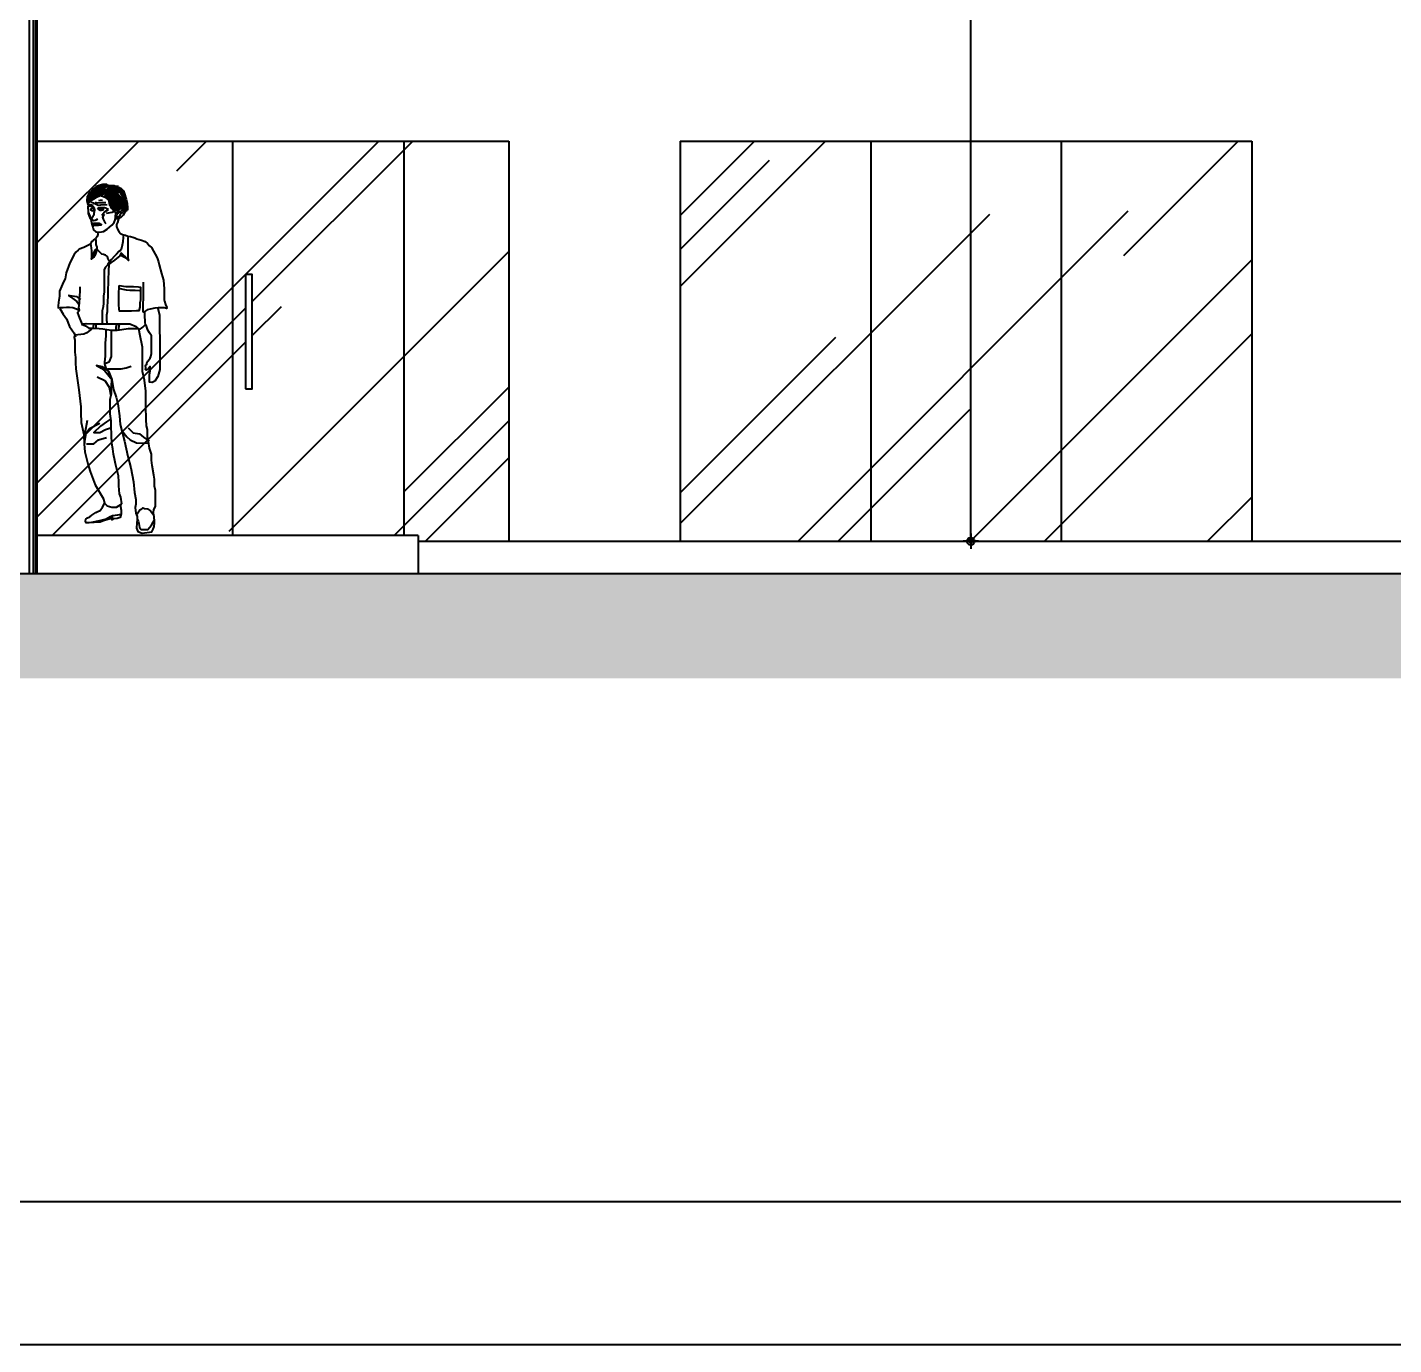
# Model space of a CAD drawing. Header units: millimetres. Extents: x 1111 to 1333, y -447 to -319.
# Drawn here: x 1201.93 to 1209.1, y -447 to -440.09 of the extents above; entities that cross this region are included whole.
import ezdxf

# ---------------------------------------------------------------- set-up
doc = ezdxf.new("R2010")
doc.units = ezdxf.units.MM
doc.header["$PDMODE"] = 35
for name, color, linetype in [('08', 8, 'Continuous'), ('ARQ-ALVENARIA', 4, 'Continuous'), ('ARQ-ESTRUTURA', 6, 'Continuous'), ('ARQ-HACHURA', 253, 'Continuous'), ('ARQ-PENA-01', 1, 'Continuous'), ('ARQ-PENA-02', 2, 'Continuous'), ('ARQ-PENA-03', 3, 'Continuous'), ('ARQ-PENA-FINA-CINZA', 8, 'Continuous'), ('CERCAD-1', 1, 'Continuous'), ('CERCAD-2', 7, 'Continuous'), ('COTAS', 1, 'Continuous')]:
    doc.layers.add(name, color=color, linetype=linetype)
doc.styles.add('CARIMBO_DADOS', font='arial.ttf', dxfattribs={"height": 0.1})
doc.dimstyles.new('COTAS_EXTERNAS', dxfattribs={"dimtxt": 0.1, "dimasz": 0.01, "dimexe": 0, "dimexo": 0, "dimgap": 0.07, "dimtad": 1, "dimzin": 5, "dimdsep": 46, "dimtxsty": 'CARIMBO_DADOS', "dimblk1": 'CIRCULOS', "dimblk2": 'CIRCULOS', "dimsah": 1, "dimcen": 0, "dimse1": 1, "dimse2": 1, "dimclrd": 8, "dimclre": 8, "dimclrt": 230, "dimadec": 0, "dimazin": 0, "dimtfac": 100, "dimtix": 1, "dimtmove": 2, "dimatfit": 3, "dimldrblk": 'CIRCULOS', "dimfxl": 0, "dimtolj": 1, "dimtzin": 5, "dimarcsym": 0})
pattern_1 = [(45, (51.0535, -54.8989), (0.9698677, 2.5863138), [17.145, -2.286, 5.715, -1.143]), (45, (51.7243, -53.4198), (-1.8831597, 0.2667136), [3.429, -0.37719, 6.858, -0.85725]), (45, (50.7706, -53.80776), (3.6612504, 4.7442693), [9.144, -1.6002, 4.572, -1.143])]

# ---------------------------------------------------------------- blocks, each defined once
blk = doc.blocks.new('CIRCULOS')
at = {"layer": 'COTAS'}
for p, q in [((-4, 0), (4, 0)), ((0, 4), (0, -4))]:
    blk.add_line(p, q, dxfattribs=at)
for radius in [2, 1]:
    blk.add_circle((0, 0), radius, dxfattribs=at)
blk = doc.blocks.new('*D206')
at = {"color": 8, "lineweight": -2, "transparency": 16777216}
blk.add_line((1206.8767, -442.773), (1206.8767, -435.9495), dxfattribs=at)
at = {"layer": 'DEFPOINTS', "color": 0, "transparency": 16777216}
for p in [(1206.8767, -435.9395), (1206.8767, -435.9395), (1206.5924, -442.783)]:
    blk.add_point(p, dxfattribs=at)
at = {"color": 8, "lineweight": -2, "transparency": 16777216, "xscale": 0.01, "yscale": 0.01, "zscale": 0.01}
for p, rotation in [((1206.8767, -435.9395), 90), ((1206.8767, -442.783), 270)]:
    blk.add_blockref('CIRCULOS', p, dxfattribs=dict(at, rotation=rotation))
at = {"color": 230, "transparency": 16777216, "insert": (1206.7557, -439.3612), "char_height": 0.1, "attachment_point": 5, "rotation": 90, "style": 'CARIMBO_DADOS'}
blk.add_mtext('\\A1;6.84', dxfattribs=at)
blk = doc.blocks.new('HOMEM')
for points in [[(-0.2921, 1.7245), (-0.2963, 1.7442), (-0.2942, 1.768), (-0.2859, 1.7804), (-0.2714, 1.7918), (-0.2527, 1.8011), (-0.2372, 1.8115), (-0.2103, 1.8218), (-0.1833, 1.827), (-0.1657, 1.8249), (-0.1315, 1.8208)], [(-0.2072, 1.7815), (-0.2123, 1.7887), (-0.23, 1.7928), (-0.2476, 1.7918), (-0.2662, 1.7825), (-0.2838, 1.7742), (-0.2952, 1.7639)], [(-0.2051, 1.7918), (-0.2092, 1.7991), (-0.2289, 1.8001), (-0.2548, 1.8001), (-0.2838, 1.7856), (-0.2911, 1.7752)], [(-0.2072, 1.7866), (-0.2123, 1.7949), (-0.2268, 1.796), (-0.2424, 1.796), (-0.2548, 1.7928), (-0.2652, 1.7887), (-0.288, 1.7763)], [(-0.2051, 1.797), (-0.2113, 1.8032), (-0.2175, 1.8053), (-0.2258, 1.8053), (-0.2403, 1.8053), (-0.2548, 1.8022), (-0.2745, 1.7949), (-0.2828, 1.7866)], [(-0.1854, 1.8177), (-0.1947, 1.826), (-0.2082, 1.8281), (-0.2206, 1.8281), (-0.2341, 1.8239), (-0.2517, 1.8167), (-0.2714, 1.8011)], [(-0.2041, 1.7991), (-0.2072, 1.8063), (-0.2134, 1.8084), (-0.2279, 1.8084), (-0.2465, 1.8084), (-0.2673, 1.8001)], [(-0.202, 1.8042), (-0.2051, 1.8115), (-0.2165, 1.8125), (-0.2268, 1.8125), (-0.2455, 1.8125), (-0.2621, 1.8053)], [(-0.1947, 1.8115), (-0.2009, 1.8187), (-0.2123, 1.8208), (-0.2289, 1.8208), (-0.2424, 1.8187), (-0.2559, 1.8104)], [(-0.1978, 1.8084), (-0.2041, 1.8146), (-0.2165, 1.8146), (-0.2175, 1.8187), (-0.2372, 1.8167), (-0.2507, 1.8115)], [(-0.1916, 1.8146), (-0.1958, 1.8208), (-0.2123, 1.8239), (-0.23, 1.8239), (-0.2496, 1.8198)], [(-0.1844, 1.8218), (-0.1937, 1.8301), (-0.2155, 1.8291), (-0.23, 1.8198)], [(-0.2061, 1.7928), (-0.1999, 1.7949), (-0.1927, 1.7949), (-0.1823, 1.7939), (-0.1761, 1.7877), (-0.1709, 1.7804), (-0.1647, 1.7711), (-0.1585, 1.7618), (-0.1543, 1.7545), (-0.1471, 1.7431), (-0.1409, 1.7287), (-0.1367, 1.7183), (-0.1326, 1.7048), (-0.1295, 1.7007)], [(-0.202, 1.796), (-0.1927, 1.8032), (-0.1864, 1.7991), (-0.174, 1.7939), (-0.1668, 1.7846), (-0.1595, 1.7742), (-0.1533, 1.7649), (-0.1502, 1.7545), (-0.1409, 1.7411), (-0.1377, 1.7349), (-0.1326, 1.7235), (-0.1274, 1.7069), (-0.1232, 1.6997)], [(-0.1989, 1.8011), (-0.1854, 1.8053), (-0.175, 1.798), (-0.1636, 1.7866), (-0.1533, 1.7732), (-0.1398, 1.7421), (-0.1284, 1.7224), (-0.117, 1.7069)], [(-0.1937, 1.8053), (-0.1813, 1.8073), (-0.1699, 1.798), (-0.1626, 1.7897), (-0.1471, 1.7784), (-0.1315, 1.7463), (-0.1243, 1.7287), (-0.1191, 1.7183), (-0.116, 1.7121), (-0.1077, 1.7059)], [(-0.1906, 1.8094), (-0.1833, 1.8125), (-0.173, 1.8094), (-0.1668, 1.8032), (-0.1574, 1.7918), (-0.1491, 1.7825), (-0.1388, 1.7701), (-0.1305, 1.7576), (-0.1243, 1.7431), (-0.117, 1.7235), (-0.1118, 1.7121), (-0.1056, 1.7048)], [(-0.1854, 1.8156), (-0.1771, 1.8167), (-0.1688, 1.8094), (-0.1605, 1.8022), (-0.1523, 1.7928), (-0.1481, 1.7856), (-0.1388, 1.7742), (-0.1305, 1.7649), (-0.1222, 1.7514), (-0.117, 1.739), (-0.1098, 1.7255), (-0.1067, 1.7142), (-0.1025, 1.7069)], [(-0.1823, 1.8198), (-0.1636, 1.8249), (-0.1554, 1.8239), (-0.1429, 1.8198), (-0.1201, 1.8104), (-0.1067, 1.797), (-0.1004, 1.7804), (-0.0922, 1.7525), (-0.087, 1.7328), (-0.0849, 1.7069), (-0.0849, 1.6955)], [(-0.1802, 1.8177), (-0.1636, 1.8115), (-0.1502, 1.797), (-0.1253, 1.7649), (-0.1098, 1.7431), (-0.1036, 1.7235), (-0.0994, 1.71)], [(-0.173, 1.8229), (-0.145, 1.8136), (-0.1253, 1.796), (-0.1118, 1.7763), (-0.1046, 1.7628), (-0.0984, 1.7463), (-0.0953, 1.7287), (-0.0922, 1.7079), (-0.0911, 1.7038), (-0.088, 1.6945), (-0.0849, 1.6945)], [(-0.1709, 1.8177), (-0.1554, 1.8146), (-0.146, 1.8022), (-0.1367, 1.7835), (-0.1253, 1.769), (-0.115, 1.7535), (-0.1056, 1.738), (-0.0994, 1.7214), (-0.0953, 1.6997)], [(-0.0922, 1.7017), (-0.0994, 1.7245), (-0.1056, 1.7494), (-0.1108, 1.768), (-0.1222, 1.7856), (-0.1346, 1.7949), (-0.1512, 1.8042), (-0.1657, 1.8187)], [(-0.088, 1.6945), (-0.0891, 1.7111), (-0.0901, 1.7328), (-0.0953, 1.7525), (-0.1025, 1.769), (-0.1067, 1.7815), (-0.1139, 1.7949), (-0.1222, 1.8001), (-0.1409, 1.8084), (-0.1605, 1.8167)], [(-0.1554, 1.8208), (-0.1274, 1.8136), (-0.1098, 1.7918)], [(-0.2113, 1.7794), (-0.2186, 1.7815), (-0.2382, 1.7815), (-0.2465, 1.7773), (-0.2662, 1.7711), (-0.2787, 1.7576), (-0.289, 1.7431), (-0.2952, 1.7369)], [(-0.2072, 1.7752), (-0.2134, 1.7856), (-0.2268, 1.7887), (-0.2372, 1.7887), (-0.2465, 1.7825), (-0.2693, 1.7752), (-0.2818, 1.769), (-0.2859, 1.7628), (-0.2911, 1.7535), (-0.2942, 1.7473)], [(-0.2092, 1.7752), (-0.2113, 1.7804), (-0.2144, 1.7846), (-0.2279, 1.7846), (-0.2351, 1.7825), (-0.2517, 1.7784), (-0.2621, 1.7742), (-0.2735, 1.768), (-0.2807, 1.7608), (-0.2859, 1.7514), (-0.2932, 1.7349)], [(-0.2123, 1.7721), (-0.2155, 1.7773), (-0.2227, 1.7763), (-0.2341, 1.7701), (-0.2527, 1.7639), (-0.2662, 1.7576), (-0.2776, 1.7494), (-0.29, 1.74), (-0.2932, 1.7318)], [(-0.2258, 1.7701), (-0.2486, 1.7618), (-0.2631, 1.7535), (-0.2797, 1.7421), (-0.29, 1.7338), (-0.2921, 1.7255), (-0.2932, 1.7059), (-0.2911, 1.6914), (-0.2921, 1.6769), (-0.2828, 1.6551), (-0.2766, 1.6479), (-0.2714, 1.621), (-0.2673, 1.6065), (-0.2631, 1.592), (-0.2517, 1.5816), (-0.232, 1.5806), (-0.2103, 1.5827), (-0.1916, 1.5951), (-0.1668, 1.6158), (-0.1554, 1.6303), (-0.1491, 1.6448), (-0.1481, 1.6582), (-0.146, 1.6831), (-0.1533, 1.6862), (-0.1605, 1.6945), (-0.1668, 1.7048), (-0.1719, 1.7131), (-0.1771, 1.7204), (-0.1792, 1.7328), (-0.1833, 1.7473), (-0.1885, 1.7535), (-0.1947, 1.7587), (-0.2113, 1.7649), (-0.2258, 1.7711)], [(-0.2641, 1.7206), (-0.2785, 1.7239), (-0.2923, 1.7202)], [(-0.2123, 1.7752), (-0.2217, 1.7804), (-0.2279, 1.7804), (-0.2445, 1.7752), (-0.2496, 1.7711), (-0.2621, 1.7639), (-0.2755, 1.7566), (-0.2807, 1.7504), (-0.288, 1.7411), (-0.2921, 1.7338)], [(-0.2757, 1.7368), (-0.2641, 1.734), (-0.2558, 1.7294), (-0.2391, 1.7211), (-0.2248, 1.7234), (-0.1915, 1.7243)], [(-0.2549, 1.7373), (-0.2419, 1.7345), (-0.2156, 1.7359), (-0.198, 1.7359)], [(-0.2354, 1.7461), (-0.2262, 1.7479), (-0.2169, 1.7479)], [(-0.1367, 1.6997), (-0.144, 1.7079), (-0.1481, 1.7266), (-0.1523, 1.7442), (-0.1605, 1.7556), (-0.1688, 1.7649), (-0.1761, 1.7742), (-0.1802, 1.7804), (-0.1937, 1.7897), (-0.2072, 1.7887)], [(-0.2072, 1.769), (-0.1968, 1.7711), (-0.1895, 1.7618), (-0.1813, 1.7463), (-0.173, 1.7255), (-0.1636, 1.7038), (-0.1491, 1.6914)], [(-0.2051, 1.7752), (-0.1978, 1.7794), (-0.1854, 1.7711), (-0.173, 1.7545), (-0.1688, 1.7338), (-0.1636, 1.7193), (-0.1564, 1.7079), (-0.145, 1.6966)], [(-0.203, 1.7825), (-0.1947, 1.7835), (-0.1813, 1.7804), (-0.173, 1.7628), (-0.1668, 1.7514), (-0.1616, 1.739), (-0.1564, 1.7224), (-0.1502, 1.7121), (-0.146, 1.7028), (-0.1409, 1.6986)], [(-0.1968, 1.7742), (-0.1792, 1.7556), (-0.1719, 1.7359), (-0.1616, 1.709), (-0.1471, 1.6966)], [(-0.1481, 1.7431), (-0.1388, 1.7048), (-0.1326, 1.6976)], [(-0.2932, 1.7131), (-0.2849, 1.7173), (-0.2724, 1.7142), (-0.2641, 1.7121), (-0.259, 1.7069), (-0.2579, 1.6955), (-0.2594, 1.686), (-0.2609, 1.6772), (-0.2621, 1.6686), (-0.2662, 1.6624), (-0.2693, 1.6582), (-0.2724, 1.6531), (-0.2735, 1.6489), (-0.2693, 1.6448), (-0.261, 1.6417), (-0.2548, 1.6427), (-0.2496, 1.6448), (-0.2403, 1.6489)], [(-0.2921, 1.6841), (-0.2828, 1.6645), (-0.2766, 1.6562), (-0.2724, 1.6541)], [(-0.2579, 1.7028), (-0.2652, 1.7038), (-0.2714, 1.7038), (-0.2745, 1.7038), (-0.2787, 1.7007), (-0.2776, 1.6945), (-0.2714, 1.6924), (-0.2616, 1.695), (-0.2579, 1.7028)], [(-0.2421, 1.7022), (-0.2341, 1.709), (-0.2248, 1.71), (-0.2186, 1.71), (-0.2051, 1.709), (-0.1999, 1.7079), (-0.1958, 1.7048), (-0.1885, 1.7017), (-0.1885, 1.7007)], [(-0.2403, 1.7017), (-0.2341, 1.6966), (-0.2279, 1.6955), (-0.2206, 1.6955), (-0.2134, 1.6966), (-0.2113, 1.6997), (-0.2175, 1.7028), (-0.2237, 1.7038), (-0.2341, 1.7038), (-0.2403, 1.7017)], [(-0.1864, 1.6966), (-0.2041, 1.6862), (-0.2144, 1.6748), (-0.2206, 1.6665)], [(-0.2072, 1.6738), (-0.2155, 1.6593), (-0.2123, 1.6479), (-0.2041, 1.6313), (-0.1989, 1.6251)], [(-0.1947, 1.679), (-0.1657, 1.6841), (-0.1554, 1.6903)], [(-0.1491, 1.6966), (-0.1346, 1.6935), (-0.1305, 1.6935)], [(-0.1471, 1.6821), (-0.1326, 1.6903), (-0.1284, 1.6966), (-0.1212, 1.7038), (-0.1129, 1.7048), (-0.1056, 1.7048), (-0.1004, 1.7048), (-0.0953, 1.6955), (-0.0953, 1.6872), (-0.1015, 1.6769), (-0.1077, 1.6686), (-0.1191, 1.6572), (-0.1315, 1.65), (-0.1419, 1.6489), (-0.146, 1.6541)], [(-0.2683, 1.622), (-0.2538, 1.621), (-0.2331, 1.6189), (-0.2206, 1.6189)], [(-0.2424, 1.5816), (-0.2414, 1.5682), (-0.2445, 1.5578), (-0.2517, 1.5464)], [(-0.1315, 1.6489), (-0.1377, 1.6313), (-0.1419, 1.6199), (-0.1419, 1.6096), (-0.1367, 1.5951), (-0.1305, 1.5837), (-0.1212, 1.5723), (-0.1118, 1.5671)], [(-0.2769, 1.5183), (-0.2891, 1.5107), (-0.3027, 1.5046), (-0.3134, 1.4985), (-0.3377, 1.4909), (-0.3437, 1.4849), (-0.3559, 1.4742), (-0.365, 1.4621), (-0.3878, 1.4181), (-0.4075, 1.3665), (-0.4121, 1.3346), (-0.4212, 1.3194), (-0.4424, 1.2694), (-0.4424, 1.2436), (-0.447, 1.2132), (-0.4485, 1.192), (-0.4485, 1.1828), (-0.4364, 1.1844), (-0.4227, 1.1844), (-0.4045, 1.1859), (-0.3893, 1.1859), (-0.3711, 1.1844), (-0.3574, 1.1798), (-0.3528, 1.1768), (-0.3452, 1.1737), (-0.3361, 1.1707), (-0.3407, 1.1828), (-0.3392, 1.195), (-0.3361, 1.2071), (-0.3361, 1.2269), (-0.3331, 1.2678), (-0.3331, 1.2785), (-0.3331, 1.2936)], [(-0.2523, 1.5465), (-0.263, 1.54), (-0.2652, 1.5357), (-0.2716, 1.5304), (-0.2759, 1.525), (-0.2791, 1.5186), (-0.277, 1.51), (-0.2748, 1.4961), (-0.2737, 1.4811), (-0.2737, 1.466), (-0.2737, 1.4521), (-0.2737, 1.4382), (-0.2716, 1.4467), (-0.263, 1.4671), (-0.2533, 1.4875), (-0.2448, 1.4939)], [(-0.1793, 1.4264), (-0.1868, 1.436), (-0.19, 1.4521), (-0.1943, 1.4553), (-0.2008, 1.4585), (-0.2115, 1.4628), (-0.219, 1.465), (-0.2254, 1.4693), (-0.2308, 1.4746), (-0.2415, 1.4875), (-0.2437, 1.4939), (-0.2448, 1.5004), (-0.2491, 1.5143), (-0.2491, 1.5207), (-0.2491, 1.5357), (-0.2523, 1.5454)], [(-0.1063, 1.5647), (-0.1074, 1.5529), (-0.1085, 1.5282), (-0.1128, 1.5122), (-0.1181, 1.4896), (-0.1214, 1.4832), (-0.131, 1.4778), (-0.1417, 1.465), (-0.1546, 1.4521), (-0.1696, 1.4371), (-0.1879, 1.4124), (-0.19, 1.4071)], [(-0.0806, 1.5593), (-0.0827, 1.5465), (-0.0827, 1.5272), (-0.0827, 1.5057), (-0.0827, 1.4864), (-0.0827, 1.4617), (-0.0827, 1.4424), (-0.0795, 1.4317), (-0.0881, 1.4392), (-0.0999, 1.4532), (-0.1117, 1.465), (-0.1171, 1.4703), (-0.1203, 1.4671), (-0.1267, 1.4532), (-0.1417, 1.4424), (-0.1525, 1.4328), (-0.1707, 1.421), (-0.19, 1.4071)], [(-0.1118, 1.5671), (-0.0956, 1.5636), (-0.0827, 1.5593), (-0.0698, 1.5572), (-0.057, 1.554), (-0.0462, 1.5508), (-0.0355, 1.5454), (-0.0108, 1.5379), (0.0074, 1.5304), (0.0203, 1.5197), (0.031, 1.5089), (0.0418, 1.4993), (0.0525, 1.48), (0.0611, 1.465), (0.0707, 1.4446), (0.0783, 1.4242), (0.0815, 1.4081), (0.0933, 1.362), (0.104, 1.3277), (0.1072, 1.2816), (0.1072, 1.2569), (0.1083, 1.2398), (0.1083, 1.2247), (0.1094, 1.2172), (0.1147, 1.2001), (0.1212, 1.1851), (0.1201, 1.1797), (0.1083, 1.1829), (0.0933, 1.1829), (0.0761, 1.1829), (0.0579, 1.1808), (0.0343, 1.1754), (0.0192, 1.1722), (0.0021, 1.1615), (-0.0012, 1.1593), (-0.0022, 1.1625), (-0.0022, 1.169), (-0.0022, 1.1754), (-0.0022, 1.1926), (-0.0022, 1.2065), (-0.0012, 1.228), (-0.0001, 1.2494), (-0.0001, 1.2709), (-0.0001, 1.3009), (-0.0001, 1.318)], [(-0.2737, 1.4382), (-0.2619, 1.4489)], [(-0.2619, 1.4489), (-0.2512, 1.466), (-0.2448, 1.4896)], [(-0.1203, 1.4585), (-0.101, 1.4489), (-0.0806, 1.4339)], [(-0.19, 1.4071), (-0.201, 1.3968), (-0.207, 1.3832), (-0.207, 1.3543), (-0.207, 1.3377), (-0.207, 1.3225), (-0.207, 1.3012), (-0.207, 1.2663), (-0.2101, 1.2436), (-0.2116, 1.2253), (-0.2116, 1.2071), (-0.2131, 1.1874), (-0.2177, 1.1677), (-0.2177, 1.1479), (-0.2177, 1.1312), (-0.2177, 1.113), (-0.2177, 1.0994)], [(-0.1919, 1.0979), (-0.1934, 1.1252), (-0.1934, 1.1464), (-0.1903, 1.1631), (-0.1903, 1.1828), (-0.1888, 1.2208), (-0.1858, 1.239), (-0.1858, 1.2542), (-0.1858, 1.2785), (-0.1843, 1.3134), (-0.1843, 1.3331), (-0.1843, 1.3422), (-0.1827, 1.3635), (-0.1827, 1.3695), (-0.1827, 1.3862), (-0.1797, 1.4166)], [(-0.3958, 1.2485), (-0.3527, 1.242), (-0.3319, 1.2263)], [(-0.3919, 1.2459), (-0.3723, 1.2315), (-0.3514, 1.2159), (-0.3384, 1.1989)], [(-0.1296, 1.285), (-0.11, 1.2798), (-0.0918, 1.2772), (-0.0722, 1.2759), (-0.0539, 1.2746), (-0.0448, 1.2746), (-0.0226, 1.2733), (-0.0187, 1.2733)], [(-0.4407, 1.1794), (-0.4227, 1.1502), (-0.4047, 1.1255), (-0.389, 1.085), (-0.3643, 1.0491), (-0.3575, 1.0289)], [(-0.3392, 1.1677), (-0.3468, 1.1555), (-0.3361, 1.1282), (-0.3285, 1.107), (-0.324, 1.0979), (-0.3012, 1.1009), (-0.2648, 1.0994), (-0.2177, 1.0994), (-0.1919, 1.0979), (-0.1615, 1.0979), (-0.125, 1.0994), (-0.1007, 1.0994), (-0.0734, 1.0994), (-0.04, 1.0842), (-0.0233, 1.0675), (-0.0051, 1.0812), (0.0101, 1.0948), (0.0071, 1.1054), (0.0071, 1.1176), (0.0056, 1.1328), (0.0056, 1.1646)], [(0.074, 1.1816), (0.083, 1.1434), (0.083, 1.1075), (0.083, 1.0648), (0.0853, 1.0222), (0.0853, 0.9593), (0.0853, 0.9301), (0.0853, 0.8851), (0.0853, 0.8582), (0.074, 0.8222), (0.059, 0.7983), (0.0448, 0.7908), (0.0313, 0.793), (0.0313, 0.8065), (0.0313, 0.8177), (0.0313, 0.8335), (0.0336, 0.8514), (0.0336, 0.8739), (0.0223, 0.8582), (0.0125, 0.855), (0.0103, 0.8593), (0.0109, 0.8669), (0.0098, 0.8793), (0.0163, 0.8847), (0.0168, 0.8917), (0.0223, 0.9031), (0.0336, 0.9188), (0.0381, 0.9278), (0.0403, 0.9435), (0.0403, 0.9727), (0.0403, 0.9974), (0.0403, 1.0356), (0.0313, 1.0514), (0.0223, 1.0648), (0.0133, 1.0918), (0.0066, 1.0918)], [(-0.3261, 1.0963), (-0.3058, 1.0873), (-0.2878, 1.0761)], [(-0.2901, 1.0761), (-0.2631, 1.0761), (-0.2339, 1.0738), (-0.2137, 1.0716), (-0.171, 1.0648), (-0.1395, 1.0648), (-0.0788, 1.0738), (-0.0249, 1.0738)], [(-0.2631, 1.0761), (-0.2631, 1.0873), (-0.2586, 1.0985)], [(-0.2496, 1.0738), (-0.2496, 1.0873), (-0.2496, 1.0985)], [(-0.144, 1.0648), (-0.144, 1.0806), (-0.1395, 1.1008)], [(-0.1305, 1.0648), (-0.1305, 1.0783), (-0.126, 1.0963)], [(-0.2743, 1.071), (-0.2878, 1.0598), (-0.2991, 1.0508), (-0.3148, 1.0441), (-0.362, 1.0396), (-0.3642, 1.0283), (-0.362, 1.0126), (-0.362, 0.9722), (-0.362, 0.9497), (-0.3575, 0.9228), (-0.3575, 0.8936), (-0.3553, 0.8621), (-0.3508, 0.8262), (-0.3395, 0.752), (-0.3305, 0.6622), (-0.3305, 0.6308), (-0.3283, 0.5813), (-0.3148, 0.5184), (-0.3126, 0.4668), (-0.3081, 0.4264), (-0.2923, 0.3635), (-0.2811, 0.323), (-0.2541, 0.2534), (-0.2114, 0.1793), (-0.2047, 0.1568)], [(-0.1979, 1.071), (-0.1979, 1.0351), (-0.2024, 0.9969), (-0.2024, 0.9632), (-0.2024, 0.9295), (-0.2047, 0.8981), (-0.2047, 0.8891), (-0.1799, 0.9003), (-0.1687, 0.9273), (-0.1687, 0.9452), (-0.1687, 0.9857), (-0.1687, 1.0036), (-0.1687, 1.0328), (-0.1687, 1.0688)], [(-0.1148, 0.1546), (-0.1193, 0.1883), (-0.126, 0.2062), (-0.1305, 0.2489), (-0.1305, 0.2691), (-0.1327, 0.3006), (-0.1485, 0.3635), (-0.1507, 0.3814), (-0.1575, 0.4151), (-0.162, 0.4421), (-0.1665, 0.4713), (-0.1687, 0.514), (-0.1709, 0.5634), (-0.1709, 0.5903), (-0.1754, 0.6263), (-0.1754, 0.6644), (-0.1754, 0.7026), (-0.1684, 0.732), (-0.1693, 0.7694), (-0.1665, 0.806), (-0.1844, 0.8509), (-0.1665, 0.806), (-0.1575, 0.7543), (-0.144, 0.7139), (-0.135, 0.6779), (-0.126, 0.615), (-0.1237, 0.5701), (-0.1013, 0.4825), (-0.0833, 0.4016), (-0.0676, 0.3432), (-0.0541, 0.2691), (-0.0473, 0.213), (-0.0406, 0.177), (-0.0406, 0.1523), (-0.0451, 0.1343), (-0.0406, 0.1051), (-0.0383, 0.0962), (-0.0271, 0.1119), (-0.0204, 0.1231), (-0.0091, 0.1276), (-0.0046, 0.1321), (0.0044, 0.1299), (0.0201, 0.1276), (0.0358, 0.1164), (0.0471, 0.1029), (0.0516, 0.0962), (0.0516, 0.1096), (0.0538, 0.1231), (0.0628, 0.1411), (0.0628, 0.177), (0.0628, 0.2242), (0.0561, 0.2467), (0.0561, 0.2826), (0.0538, 0.3051), (0.0448, 0.3545), (0.0403, 0.3837), (0.0403, 0.4151), (0.0313, 0.4466), (0.0246, 0.4803), (0.0201, 0.505), (0.0201, 0.5432), (0.0156, 0.5634), (0.0134, 0.5971), (0.0111, 0.6667), (0.0111, 0.7453), (0.0044, 0.8037), (-0.0069, 0.8486), (-0.0069, 0.8868), (-0.0069, 0.9317), (-0.0069, 0.9767), (-0.0204, 1.0441), (-0.0248, 1.0733)], [(-0.1886, 0.8543), (-0.2185, 0.8723), (-0.2484, 0.8802), (-0.2225, 0.8663), (-0.2046, 0.8524), (-0.1647, 0.8046)], [(-0.2048, 0.8886), (-0.2032, 0.881), (-0.1978, 0.8663), (-0.1844, 0.8509)], [(-0.1906, 0.8623), (-0.1448, 0.8623), (-0.1189, 0.8623), (-0.0911, 0.8683), (-0.0652, 0.8762)], [(-0.2444, 0.8205), (-0.2046, 0.8006), (-0.1807, 0.7668), (-0.1727, 0.721)], [(-0.2959, 0.5917), (-0.3089, 0.5252), (-0.3101, 0.4703), (-0.3013, 0.524), (-0.2842, 0.5499), (-0.2304, 0.5777)], [(-0.1747, 0.5976), (-0.1946, 0.5837), (-0.2265, 0.5618), (-0.2623, 0.528), (-0.2304, 0.528), (-0.2006, 0.5439), (-0.1687, 0.5539)], [(-0.3001, 0.4683), (-0.2623, 0.4683), (-0.2364, 0.4902), (-0.1946, 0.5021)], [(-0.115, 0.538), (-0.0891, 0.5061), (-0.0711, 0.4902), (-0.0373, 0.4743), (0.0244, 0.4723)], [(-0.0811, 0.5519), (-0.0552, 0.526), (-0.0214, 0.522), (-0.0015, 0.5041), (0.0284, 0.4822)], [(-0.124, 0.15), (-0.118, 0.1199), (-0.118, 0.1018), (-0.1228, 0.0825), (-0.1385, 0.0765), (-0.1578, 0.0753), (-0.1663, 0.0705), (-0.1638, 0.0861), (-0.1831, 0.0729), (-0.2157, 0.0632), (-0.2278, 0.0584), (-0.2591, 0.056), (-0.2856, 0.0548), (-0.3025, 0.0536), (-0.3049, 0.0632), (-0.3037, 0.0729), (-0.2953, 0.0801), (-0.2832, 0.0861), (-0.2724, 0.0946), (-0.2615, 0.1018), (-0.2519, 0.1078), (-0.2398, 0.1139), (-0.2278, 0.1187), (-0.2169, 0.1355), (-0.2048, 0.1548)], [(-0.2047, 0.1568), (-0.1916, 0.144), (-0.1663, 0.1367), (-0.1421, 0.1367), (-0.1148, 0.1546)], [(-0.2724, 0.0572), (-0.2302, 0.0656), (-0.1952, 0.0753), (-0.1735, 0.0873), (-0.1638, 0.0934), (-0.1349, 0.0958), (-0.118, 0.0994)], [(-0.0383, 0.0962), (-0.0336, 0.0873), (-0.0336, 0.0705), (-0.036, 0.0548), (-0.0384, 0.0259), (-0.0312, 0.0078), (-0.0071, -0.0006), (0.0424, 0.0066), (0.0496, 0.0211), (0.0544, 0.0355), (0.0568, 0.0548), (0.0568, 0.0668), (0.0532, 0.0994)], [(-0.0264, 0.062), (-0.0324, 0.0753)], [(-0.0264, 0.0608), (-0.0215, 0.0295), (-0.0131, 0.0198), (-0.0022, 0.0198), (0.0219, 0.0198), (0.0315, 0.0295), (0.0412, 0.0415), (0.0496, 0.0584), (0.0568, 0.0717)]]:
    blk.add_lwpolyline(points)
for points in [[(-0.1392, 1.6744), (-0.13, 1.6814), (-0.1189, 1.6901), (-0.1133, 1.6957), (-0.105, 1.6957), (-0.1036, 1.6915), (-0.1055, 1.6855), (-0.1184, 1.6772), (-0.1235, 1.6703), (-0.1281, 1.6624), (-0.1323, 1.6587), (-0.1411, 1.6587), (-0.1406, 1.668)], [(-0.2693, 1.622), (-0.259, 1.6262), (-0.2517, 1.6262), (-0.2445, 1.6262), (-0.2331, 1.6262), (-0.2217, 1.6199), (-0.2248, 1.6168), (-0.2372, 1.6148), (-0.2496, 1.6148), (-0.261, 1.6137)], [(-0.1283, 1.2993), (-0.0944, 1.2954), (-0.0539, 1.2954), (-0.0265, 1.2928), (-0.0174, 1.2915), (-0.0174, 1.268), (-0.0174, 1.2472), (-0.0174, 1.2224), (-0.02, 1.2094), (-0.02, 1.1859), (-0.0252, 1.1663), (-0.037, 1.1663), (-0.0644, 1.165), (-0.0813, 1.165), (-0.1139, 1.165), (-0.127, 1.165), (-0.1283, 1.1755), (-0.1296, 1.2002), (-0.1296, 1.2289), (-0.1296, 1.2511)]]:
    blk.add_lwpolyline(points, close=True)

msp = doc.modelspace()

# ---------------------------------------------------------------- hatches: boundary and pattern name
at = {"layer": 'ARQ-HACHURA'}
h = msp.add_hatch(dxfattribs=at)
h.set_pattern_fill('AR-RROOF', color=256, scale=0.045, angle=45)
h.set_pattern_definition(pattern_1)
h.paths.add_polyline_path([(1203.1059, -441.983), (1203.0709, -441.983), (1203.0709, -441.383), (1203.1059, -441.383)], flags=16)
h.paths.add_polyline_path([(1204.4517, -440.683), (1203.9017, -440.683), (1203.9017, -442.783), (1204.4517, -442.783)])
h.paths.add_polyline_path([(1201.9767, -442.753), (1203.0017, -442.753), (1203.0017, -440.683), (1201.9767, -440.683)])
h.paths.add_polyline_path([(1203.0017, -442.753), (1203.9017, -442.753), (1203.9017, -440.683), (1203.0017, -440.683)])
h = msp.add_hatch(dxfattribs=at)
h.set_pattern_fill('AR-RROOF', color=256, scale=0.045, angle=45)
h.set_pattern_definition(pattern_1)
h.paths.add_polyline_path([(1206.3517, -440.683), (1205.3517, -440.683), (1205.3517, -442.783), (1206.3517, -442.783)])
h.paths.add_polyline_path([(1207.3517, -440.683), (1206.3517, -440.683), (1206.3517, -442.783), (1207.3517, -442.783)])
h.paths.add_polyline_path([(1208.3517, -440.683), (1207.3517, -440.683), (1207.3517, -442.783), (1208.3517, -442.783)])
h = msp.add_hatch(dxfattribs=at)
h.set_pattern_fill('EARTH', color=256, scale=0.035, angle=45)
h.set_pattern_definition([(45, (51.05348, -54.89886), (0, 0.314308964), [0.22225, -0.22225]), (45, (50.99455, -54.83993), (0, 0.314308964), [0.22225, -0.22225]), (45, (50.93561, -54.781), (0, 0.314308964), [0.22225, -0.22225]), (135, (50.93561, -54.7417), (-0.314308964, 0), [0.22225, -0.22225]), (135, (50.99455, -54.68277), (-0.314308964, 0), [0.22225, -0.22225]), (135, (51.05348, -54.62384), (-0.314308964, 0), [0.22225, -0.22225])])
h.paths.add_polyline_path([(1216.6017, -443.003), (1212.0767, -442.953), (1201.6767, -442.953), (1197.1517, -443.003), (1197.1517, -443.503), (1216.6017, -443.503)])

# ---------------------------------------------------------------- linework, layer by layer
at = {"layer": 'ARQ-ALVENARIA'}
for p, q in [((1201.9767, -440.683), (1204.4517, -440.683)), ((1204.4517, -440.683), (1204.4517, -442.783)), ((1205.3517, -440.683), (1208.3517, -440.683)), ((1205.3517, -440.683), (1205.3517, -442.783)), ((1208.3517, -440.683), (1208.3517, -442.783))]:
    msp.add_line(p, q, dxfattribs=at)
at = {"layer": 'ARQ-ESTRUTURA'}
for p, q in [((1203.9767, -442.753), (1201.9767, -442.753)), ((1203.9767, -442.753), (1203.9767, -442.953)), ((1201.6767, -442.953), (1212.0767, -442.953))]:
    msp.add_line(p, q, dxfattribs=at)
at = {"layer": 'ARQ-PENA-01'}
for p, q in [((1203.0017, -440.683), (1203.0017, -442.753)), ((1203.9017, -440.683), (1203.9017, -442.753)), ((1206.3517, -440.683), (1206.3517, -442.783)), ((1207.3517, -440.683), (1207.3517, -442.783))]:
    msp.add_line(p, q, dxfattribs=at)
msp.add_lwpolyline([(1203.0709, -441.983), (1203.1059, -441.983), (1203.1059, -441.383), (1203.0709, -441.383)], close=True, dxfattribs=at)
at = {"layer": 'ARQ-PENA-02'}
msp.add_line((1201.9767, -442.953), (1201.9767, -436.783), dxfattribs=at)
at = {"layer": 'ARQ-PENA-03'}
msp.add_line((1203.9767, -442.783), (1209.7767, -442.783), dxfattribs=at)
at = {"layer": 'ARQ-PENA-FINA-CINZA'}
for p, q in [((1201.9369, -442.953), (1201.9369, -436.783)), ((1201.9582, -442.953), (1201.9582, -436.783)), ((1201.9704, -442.953), (1201.9704, -436.783))]:
    msp.add_line(p, q, dxfattribs=at)
at = {"layer": 'CERCAD-1'}
msp.add_lwpolyline([(1257.5448, -446.2503), (1194.5447, -446.2503), (1194.5447, -403.3503), (1257.5448, -403.3503)], close=True, dxfattribs=at)
at = {"layer": 'CERCAD-2'}
msp.add_line((1258.2948, -447.0003), (1191.1697, -447.0003), dxfattribs=at)

# ---------------------------------------------------------------- block references
at = {"layer": '08'}
msp.add_blockref('HOMEM', (1202.5358, -442.7407), dxfattribs=at)

# ---------------------------------------------------------------- dimensions: what is measured, and where the dimension line sits
dim = msp.add_linear_dim(base=(1206.8767, -435.9395), p1=(1206.5924, -442.783), p2=(1206.8767, -435.9395), angle=90, dimstyle='COTAS_EXTERNAS')
dim.commit()
dim.dimension.update_dxf_attribs({"geometry": '*D206', "text_midpoint": (1206.7557, -439.3612)})

doc.saveas('drawing.dxf')
